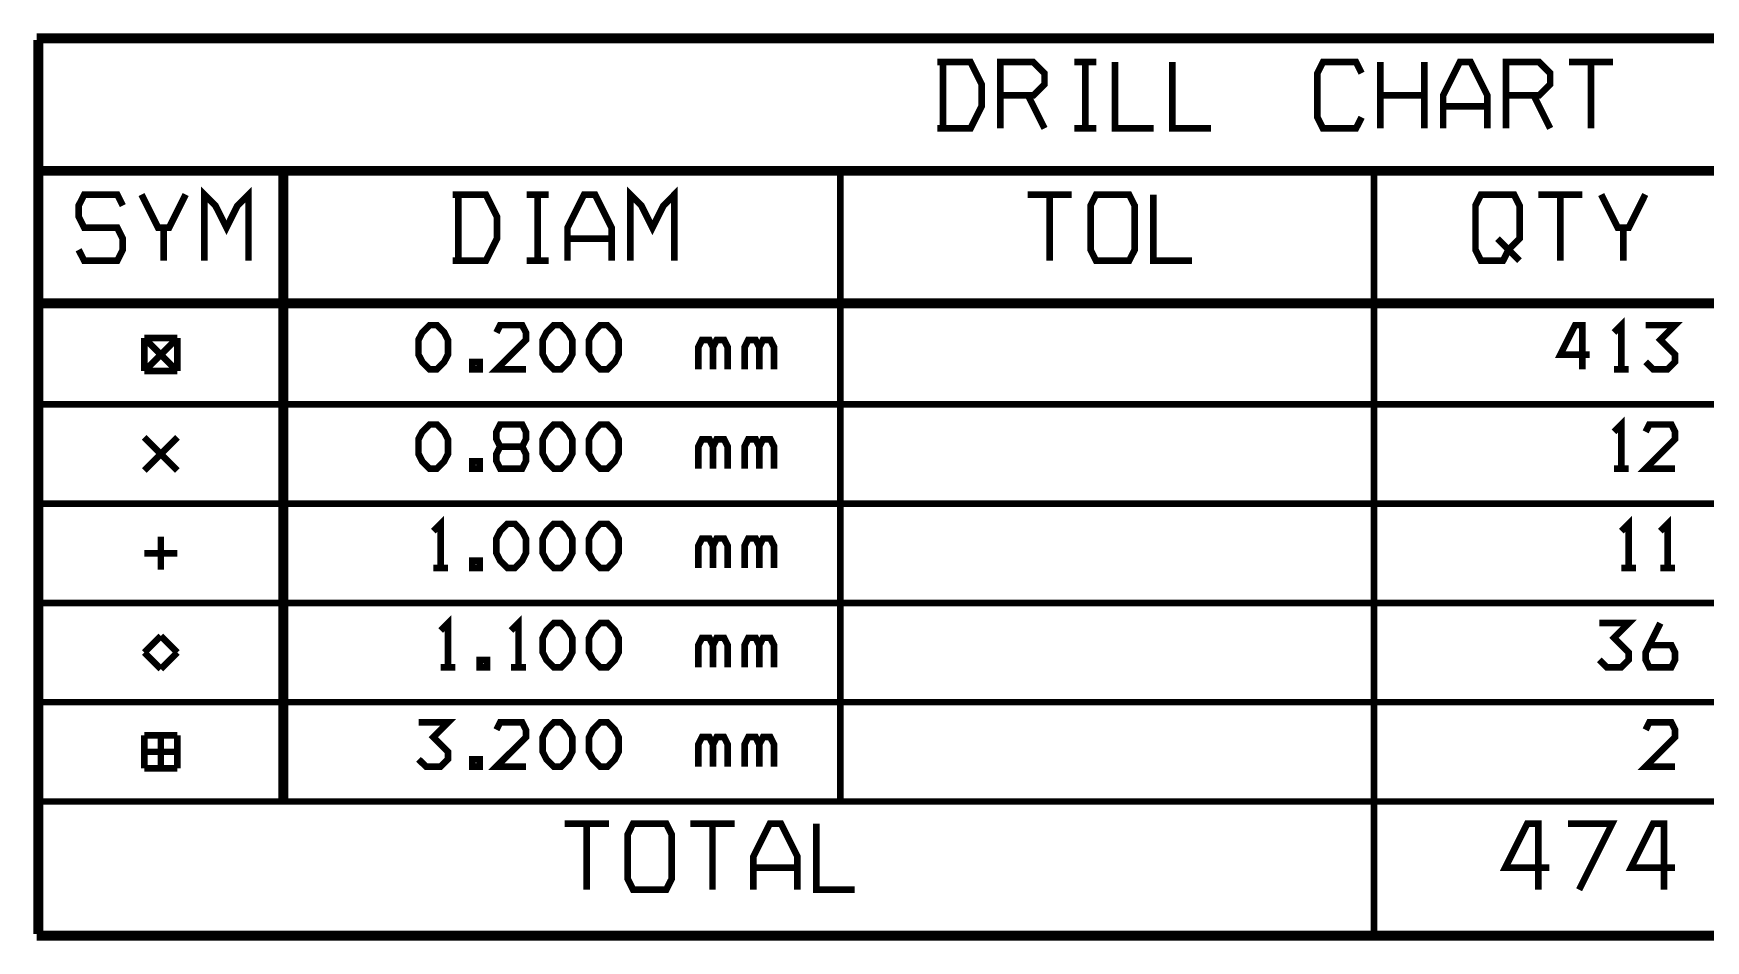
# Model space of a CAD drawing. Extents: x -4 to 136, y -50 to 40.
# Drawn here: x -3.4 to 60.8, y -49.8 to -15 of the extents above; entities that cross this region are included whole.
import ezdxf

# ---------------------------------------------------------------- set-up
doc = ezdxf.new("R2010")
doc.units = 0
doc.header["$MEASUREMENT"] = 0
doc.layers.add('25-335-0_DRD', color=7, linetype='CONTINUOUS')

msp = doc.modelspace()

# ---------------------------------------------------------------- linework, layer by layer
at = {"layer": '25-335-0_DRD', "const_width": 0.254}
for points in [[(91.567, -15.113), (-3.302, -15.113)], [(-3.302, -49.53), (-3.302, -15.24)], [(91.44, -15.24), (-3.175, -15.24)], [(-3.175, -49.53), (-3.175, -15.24)], [(31.27248, -18.62582), (32.54248, -18.62582), (32.96666, -17.78), (32.96666, -16.93418), (32.54248, -16.08582), (31.27248, -16.08582)], [(31.48584, -18.62582), (31.48584, -16.08582)], [(33.68548, -17.35582), (34.95548, -17.35582), (35.37966, -16.93418), (35.37966, -16.51), (34.95548, -16.08582), (33.68548, -16.08582), (33.68548, -18.62582)], [(37.36848, -16.08582), (36.52266, -16.08582)], [(36.94684, -18.62582), (36.94684, -16.08582)], [(39.57066, -18.62582), (38.08984, -18.62582), (38.08984, -16.08582)], [(41.77284, -18.62582), (40.28948, -18.62582), (40.28948, -16.08582)], [(47.55134, -18.20418), (47.33798, -18.62582), (46.06798, -18.62582), (45.85716, -18.20418), (45.85716, -16.51), (46.06798, -16.08582), (47.33798, -16.08582), (47.55134, -16.51)], [(48.27016, -18.62582), (48.27016, -16.08582)], [(49.96434, -18.62582), (49.96434, -16.08582)], [(52.37734, -18.62582), (52.37734, -17.35582), (51.74234, -16.08582), (51.31816, -16.08582), (50.68316, -17.35582), (50.68316, -18.62582)], [(53.09616, -17.35582), (54.36616, -17.35582), (54.79034, -16.93418), (54.79034, -16.51), (54.36616, -16.08582), (53.09616, -16.08582), (53.09616, -18.62582)], [(57.20334, -16.08582), (55.50916, -16.08582)], [(56.35498, -18.62582), (56.35498, -16.08582)], [(34.74466, -17.35582), (35.37966, -18.62582)], [(49.96434, -17.35582), (48.27016, -17.35582)], [(54.15534, -17.35582), (54.79034, -18.62582)], [(52.37734, -17.78), (50.68316, -17.78)], [(37.36848, -18.62582), (36.52266, -18.62582)], [(91.44, -20.193), (-3.175, -20.193)], [(91.44, -20.32), (-3.175, -20.32)], [(6.096, -44.45), (6.096, -20.32)], [(6.223, -44.45), (6.223, -20.32)], [(27.53868, -44.45), (27.53868, -20.32)], [(48.02632, -49.53), (48.02632, -20.32)], [(0, -21.59), (-0.21082, -21.16582), (-1.48082, -21.16582), (-1.69418, -21.59), (-1.69418, -22.01418), (-1.48082, -22.43582), (-0.21082, -22.43582), (0, -22.86), (0, -23.28418), (-0.21082, -23.70582), (-1.48082, -23.70582), (-1.69418, -23.28418)], [(2.413, -21.16582), (1.778, -22.43582), (1.35382, -22.43582), (0.71882, -21.16582)], [(4.826, -23.70582), (4.826, -21.16582), (4.40182, -21.59), (3.98018, -22.43582), (3.556, -21.59), (3.13182, -21.16582), (3.13182, -23.70582)], [(12.66698, -23.70582), (13.93698, -23.70582), (14.36116, -22.86), (14.36116, -22.01418), (13.93698, -21.16582), (12.66698, -21.16582)], [(12.88034, -23.70582), (12.88034, -21.16582)], [(16.34998, -21.16582), (15.50416, -21.16582)], [(15.92834, -23.70582), (15.92834, -21.16582)], [(18.76298, -23.70582), (18.76298, -22.43582), (18.12798, -21.16582), (17.70634, -21.16582), (17.07134, -22.43582), (17.07134, -23.70582)], [(21.17598, -23.70582), (21.17598, -21.16582), (20.75434, -21.59), (20.33016, -22.43582), (19.90598, -21.59), (19.48434, -21.16582), (19.48434, -23.70582)], [(36.42868, -21.16582), (34.7345, -21.16582)], [(35.58032, -23.70582), (35.58032, -21.16582)], [(37.35832, -23.70582), (37.1475, -23.28418), (37.1475, -21.59), (37.35832, -21.16582), (38.62832, -21.16582), (38.84168, -21.59), (38.84168, -23.28418), (38.62832, -23.70582), (37.35832, -23.70582)], [(41.04132, -23.70582), (39.5605, -23.70582), (39.5605, -21.16582)], [(51.92268, -23.28418), (52.1335, -23.70582), (52.97932, -23.70582), (53.19268, -23.28418), (53.61432, -22.86), (53.61432, -21.59), (53.4035, -21.16582), (52.1335, -21.16582), (51.92268, -21.59), (51.92268, -23.28418)], [(56.02732, -21.16582), (54.33568, -21.16582)], [(55.1815, -23.70582), (55.1815, -21.16582)], [(58.44032, -21.16582), (57.80532, -22.43582), (57.38368, -22.43582), (56.74868, -21.16582)], [(1.56718, -23.70582), (1.56718, -22.43582)], [(57.5945, -23.70582), (57.5945, -22.43582)], [(18.76298, -22.86), (17.07134, -22.86)], [(52.7685, -22.86), (53.61432, -23.70582)], [(16.34998, -23.70582), (15.50416, -23.70582)], [(91.44, -25.273), (-3.175, -25.273)], [(91.44, -25.4), (-3.175, -25.4)], [(11.77544, -27.86888), (11.4935, -27.58694), (11.35126, -27.305), (11.35126, -26.74112), (11.4935, -26.45918), (11.77544, -26.17724), (12.05738, -26.17724), (12.33932, -26.45918), (12.48156, -26.74112), (12.48156, -27.305), (12.33932, -27.58694), (12.05738, -27.86888), (11.77544, -27.86888)], [(15.47368, -27.86888), (14.34338, -27.86888), (15.47368, -26.74112), (15.47368, -26.45918), (15.33144, -26.17724), (14.48562, -26.17724), (14.34338, -26.45918)], [(16.54556, -27.86888), (16.26362, -27.58694), (16.12138, -27.305), (16.12138, -26.74112), (16.26362, -26.45918), (16.54556, -26.17724), (16.8275, -26.17724), (17.10944, -26.45918), (17.25168, -26.74112), (17.25168, -27.305), (17.10944, -27.58694), (16.8275, -27.86888), (16.54556, -27.86888)], [(18.32356, -27.86888), (18.04162, -27.58694), (17.89938, -27.305), (17.89938, -26.74112), (18.04162, -26.45918), (18.32356, -26.17724), (18.6055, -26.17724), (18.88744, -26.45918), (19.02968, -26.74112), (19.02968, -27.305), (18.88744, -27.58694), (18.6055, -27.86888), (18.32356, -27.86888)], [(56.30926, -27.305), (55.1815, -27.305), (55.74538, -26.17724), (56.02732, -26.17724), (56.02732, -27.86888)], [(57.52338, -27.86888), (57.52338, -26.17724), (57.24144, -26.45918)], [(58.45556, -27.58694), (58.7375, -27.86888), (59.30138, -27.86888), (59.58332, -27.58694), (59.58332, -27.305), (59.01944, -26.74112), (59.58332, -26.17724), (58.45556, -26.17724)], [(0.8255, -26.67), (0.8255, -27.94)], [(2.0955, -26.67), (0.8255, -26.67)], [(2.0955, -26.67), (0.8255, -27.94)], [(2.0955, -27.94), (0.8255, -26.67)], [(2.0955, -27.94), (2.0955, -26.67)], [(23.22068, -27.86888), (23.22068, -27.02306), (23.07844, -26.74112), (22.7965, -26.74112), (22.65426, -27.02306), (22.51456, -26.74112), (22.23262, -26.74112), (22.09038, -27.02306), (22.09038, -27.86888)], [(22.65426, -27.86888), (22.65426, -27.02306)], [(24.99868, -27.86888), (24.99868, -27.02306), (24.85644, -26.74112), (24.5745, -26.74112), (24.43226, -27.02306), (24.29256, -26.74112), (24.01062, -26.74112), (23.86838, -27.02306), (23.86838, -27.86888)], [(24.43226, -27.86888), (24.43226, -27.02306)], [(13.41374, -27.86888), (13.69568, -27.86888), (13.69568, -27.58694), (13.41374, -27.58694), (13.41374, -27.86888)], [(0.8255, -27.94), (2.0955, -27.94)], [(57.80532, -27.86888), (57.24144, -27.86888)], [(91.44, -29.21), (-3.175, -29.21)], [(11.77544, -31.67888), (11.4935, -31.39694), (11.35126, -31.115), (11.35126, -30.55112), (11.4935, -30.26918), (11.77544, -29.98724), (12.05738, -29.98724), (12.33932, -30.26918), (12.48156, -30.55112), (12.48156, -31.115), (12.33932, -31.39694), (12.05738, -31.67888), (11.77544, -31.67888)], [(15.33144, -30.83306), (15.47368, -30.55112), (15.47368, -30.26918), (15.33144, -29.98724), (14.48562, -29.98724), (14.34338, -30.26918), (14.34338, -30.55112), (14.48562, -30.83306), (15.33144, -30.83306), (15.47368, -31.115), (15.47368, -31.39694), (15.33144, -31.67888), (14.48562, -31.67888), (14.34338, -31.39694), (14.34338, -31.115), (14.48562, -30.83306)], [(16.54556, -31.67888), (16.26362, -31.39694), (16.12138, -31.115), (16.12138, -30.55112), (16.26362, -30.26918), (16.54556, -29.98724), (16.8275, -29.98724), (17.10944, -30.26918), (17.25168, -30.55112), (17.25168, -31.115), (17.10944, -31.39694), (16.8275, -31.67888), (16.54556, -31.67888)], [(18.32356, -31.67888), (18.04162, -31.39694), (17.89938, -31.115), (17.89938, -30.55112), (18.04162, -30.26918), (18.32356, -29.98724), (18.6055, -29.98724), (18.88744, -30.26918), (19.02968, -30.55112), (19.02968, -31.115), (18.88744, -31.39694), (18.6055, -31.67888), (18.32356, -31.67888)], [(57.52338, -31.67888), (57.52338, -29.98724), (57.24144, -30.26918)], [(59.58332, -31.67888), (58.45556, -31.67888), (59.58332, -30.55112), (59.58332, -30.26918), (59.44362, -29.98724), (58.59526, -29.98724), (58.45556, -30.26918)], [(2.0955, -30.48), (0.8255, -31.75)], [(2.0955, -31.75), (0.8255, -30.48)], [(23.22068, -31.67888), (23.22068, -30.83306), (23.07844, -30.55112), (22.7965, -30.55112), (22.65426, -30.83306), (22.51456, -30.55112), (22.23262, -30.55112), (22.09038, -30.83306), (22.09038, -31.67888)], [(22.65426, -31.67888), (22.65426, -30.83306)], [(24.99868, -31.67888), (24.99868, -30.83306), (24.85644, -30.55112), (24.5745, -30.55112), (24.43226, -30.83306), (24.29256, -30.55112), (24.01062, -30.55112), (23.86838, -30.83306), (23.86838, -31.67888)], [(24.43226, -31.67888), (24.43226, -30.83306)], [(13.41374, -31.67888), (13.69568, -31.67888), (13.69568, -31.39694), (13.41374, -31.39694), (13.41374, -31.67888)], [(57.80532, -31.67888), (57.24144, -31.67888)], [(91.44, -33.02), (-3.175, -33.02)], [(12.19962, -35.48888), (12.19962, -33.79724), (11.91768, -34.07918)], [(14.76756, -35.48888), (14.48562, -35.20694), (14.34338, -34.925), (14.34338, -34.36112), (14.48562, -34.07918), (14.76756, -33.79724), (15.0495, -33.79724), (15.33144, -34.07918), (15.47368, -34.36112), (15.47368, -34.925), (15.33144, -35.20694), (15.0495, -35.48888), (14.76756, -35.48888)], [(16.54556, -35.48888), (16.26362, -35.20694), (16.12138, -34.925), (16.12138, -34.36112), (16.26362, -34.07918), (16.54556, -33.79724), (16.8275, -33.79724), (17.10944, -34.07918), (17.25168, -34.36112), (17.25168, -34.925), (17.10944, -35.20694), (16.8275, -35.48888), (16.54556, -35.48888)], [(18.32356, -35.48888), (18.04162, -35.20694), (17.89938, -34.925), (17.89938, -34.36112), (18.04162, -34.07918), (18.32356, -33.79724), (18.6055, -33.79724), (18.88744, -34.07918), (19.02968, -34.36112), (19.02968, -34.925), (18.88744, -35.20694), (18.6055, -35.48888), (18.32356, -35.48888)], [(57.80532, -35.48888), (57.80532, -33.79724), (57.52338, -34.07918)], [(59.30138, -35.48888), (59.30138, -33.79724), (59.01944, -34.07918)], [(1.4605, -34.29), (1.4605, -35.56)], [(23.22068, -35.48888), (23.22068, -34.64306), (23.07844, -34.36112), (22.7965, -34.36112), (22.65426, -34.64306), (22.51456, -34.36112), (22.23262, -34.36112), (22.09038, -34.64306), (22.09038, -35.48888)], [(22.65426, -35.48888), (22.65426, -34.64306)], [(24.99868, -35.48888), (24.99868, -34.64306), (24.85644, -34.36112), (24.5745, -34.36112), (24.43226, -34.64306), (24.29256, -34.36112), (24.01062, -34.36112), (23.86838, -34.64306), (23.86838, -35.48888)], [(24.43226, -35.48888), (24.43226, -34.64306)], [(2.0955, -34.925), (0.8255, -34.925)], [(13.41374, -35.48888), (13.69568, -35.48888), (13.69568, -35.20694), (13.41374, -35.20694), (13.41374, -35.48888)], [(12.48156, -35.48888), (11.91768, -35.48888)], [(58.08726, -35.48888), (57.52338, -35.48888)], [(59.58332, -35.48888), (59.01944, -35.48888)], [(91.44, -36.83), (-3.175, -36.83)], [(12.48156, -39.29888), (12.48156, -37.60724), (12.19962, -37.88918)], [(15.1892, -39.29888), (15.1892, -37.60724), (14.90726, -37.88918)], [(16.54556, -39.29888), (16.26362, -39.01694), (16.12138, -38.735), (16.12138, -38.17112), (16.26362, -37.88918), (16.54556, -37.60724), (16.8275, -37.60724), (17.10944, -37.88918), (17.25168, -38.17112), (17.25168, -38.735), (17.10944, -39.01694), (16.8275, -39.29888), (16.54556, -39.29888)], [(18.32356, -39.29888), (18.04162, -39.01694), (17.89938, -38.735), (17.89938, -38.17112), (18.04162, -37.88918), (18.32356, -37.60724), (18.6055, -37.60724), (18.88744, -37.88918), (19.02968, -38.17112), (19.02968, -38.735), (18.88744, -39.01694), (18.6055, -39.29888), (18.32356, -39.29888)], [(56.67756, -39.01694), (56.9595, -39.29888), (57.52338, -39.29888), (57.80532, -39.01694), (57.80532, -38.735), (57.24144, -38.17112), (57.80532, -37.60724), (56.67756, -37.60724)], [(58.59526, -38.45306), (59.44362, -38.45306), (59.58332, -38.735), (59.58332, -39.01694), (59.44362, -39.29888), (58.59526, -39.29888), (58.45556, -39.01694), (58.45556, -38.735), (59.01944, -37.60724)], [(1.4605, -38.1), (0.8255, -38.735)], [(2.0955, -38.735), (1.4605, -38.1)], [(23.22068, -39.29888), (23.22068, -38.45306), (23.07844, -38.17112), (22.7965, -38.17112), (22.65426, -38.45306), (22.51456, -38.17112), (22.23262, -38.17112), (22.09038, -38.45306), (22.09038, -39.29888)], [(22.65426, -39.29888), (22.65426, -38.45306)], [(24.99868, -39.29888), (24.99868, -38.45306), (24.85644, -38.17112), (24.5745, -38.17112), (24.43226, -38.45306), (24.29256, -38.17112), (24.01062, -38.17112), (23.86838, -38.45306), (23.86838, -39.29888)], [(24.43226, -39.29888), (24.43226, -38.45306)], [(0.8255, -38.735), (1.4605, -39.37)], [(1.4605, -39.37), (2.0955, -38.735)], [(13.69568, -39.29888), (13.97762, -39.29888), (13.97762, -39.01694), (13.69568, -39.01694), (13.69568, -39.29888)], [(12.7635, -39.29888), (12.19962, -39.29888)], [(15.47368, -39.29888), (14.90726, -39.29888)], [(91.44, -40.64), (-3.175, -40.64)], [(11.35126, -42.82694), (11.63574, -43.10888), (12.19962, -43.10888), (12.48156, -42.82694), (12.48156, -42.545), (11.91768, -41.98112), (12.48156, -41.41724), (11.35126, -41.41724)], [(15.47368, -43.10888), (14.34338, -43.10888), (15.47368, -41.98112), (15.47368, -41.69918), (15.33144, -41.41724), (14.48562, -41.41724), (14.34338, -41.69918)], [(16.54556, -43.10888), (16.26362, -42.82694), (16.12138, -42.545), (16.12138, -41.98112), (16.26362, -41.69918), (16.54556, -41.41724), (16.8275, -41.41724), (17.10944, -41.69918), (17.25168, -41.98112), (17.25168, -42.545), (17.10944, -42.82694), (16.8275, -43.10888), (16.54556, -43.10888)], [(18.32356, -43.10888), (18.04162, -42.82694), (17.89938, -42.545), (17.89938, -41.98112), (18.04162, -41.69918), (18.32356, -41.41724), (18.6055, -41.41724), (18.88744, -41.69918), (19.02968, -41.98112), (19.02968, -42.545), (18.88744, -42.82694), (18.6055, -43.10888), (18.32356, -43.10888)], [(59.58332, -43.10888), (58.45556, -43.10888), (59.58332, -41.98112), (59.58332, -41.69918), (59.44362, -41.41724), (58.59526, -41.41724), (58.45556, -41.69918)], [(0.8255, -41.91), (0.8255, -43.18)], [(2.0955, -41.91), (0.8255, -41.91)], [(1.4605, -41.91), (1.4605, -43.18)], [(2.0955, -43.18), (2.0955, -41.91)], [(23.22068, -43.10888), (23.22068, -42.26306), (23.07844, -41.98112), (22.7965, -41.98112), (22.65426, -42.26306), (22.51456, -41.98112), (22.23262, -41.98112), (22.09038, -42.26306), (22.09038, -43.10888)], [(22.65426, -43.10888), (22.65426, -42.26306)], [(24.99868, -43.10888), (24.99868, -42.26306), (24.85644, -41.98112), (24.5745, -41.98112), (24.43226, -42.26306), (24.29256, -41.98112), (24.01062, -41.98112), (23.86838, -42.26306), (23.86838, -43.10888)], [(24.43226, -43.10888), (24.43226, -42.26306)], [(2.0955, -42.545), (0.8255, -42.545)], [(13.41374, -43.10888), (13.69568, -43.10888), (13.69568, -42.82694), (13.41374, -42.82694), (13.41374, -43.10888)], [(0.8255, -43.18), (2.0955, -43.18)], [(91.44, -44.45), (-3.175, -44.45)], [(18.65884, -45.29582), (16.96466, -45.29582)], [(17.81048, -47.83582), (17.81048, -45.29582)], [(19.58848, -47.83582), (19.37766, -47.41418), (19.37766, -45.72), (19.58848, -45.29582), (20.85848, -45.29582), (21.07184, -45.72), (21.07184, -47.41418), (20.85848, -47.83582), (19.58848, -47.83582)], [(23.48484, -45.29582), (21.79066, -45.29582)], [(22.63648, -47.83582), (22.63648, -45.29582)], [(25.89784, -47.83582), (25.89784, -46.56582), (25.26284, -45.29582), (24.83866, -45.29582), (24.20366, -46.56582), (24.20366, -47.83582)], [(28.09748, -47.83582), (26.61666, -47.83582), (26.61666, -45.29582)], [(54.75732, -46.99), (53.06568, -46.99), (53.9115, -45.29582), (54.33568, -45.29582), (54.33568, -47.83582)], [(55.90032, -47.83582), (57.17032, -45.29582), (55.47868, -45.29582)], [(59.58332, -46.99), (57.89168, -46.99), (58.7375, -45.29582), (59.16168, -45.29582), (59.16168, -47.83582)], [(25.89784, -46.99), (24.20366, -46.99)], [(91.44, -49.53), (-3.175, -49.53)], [(91.567, -49.657), (-3.302, -49.657)]]:
    msp.add_lwpolyline(points, dxfattribs=at)

doc.saveas('drawing.dxf')
